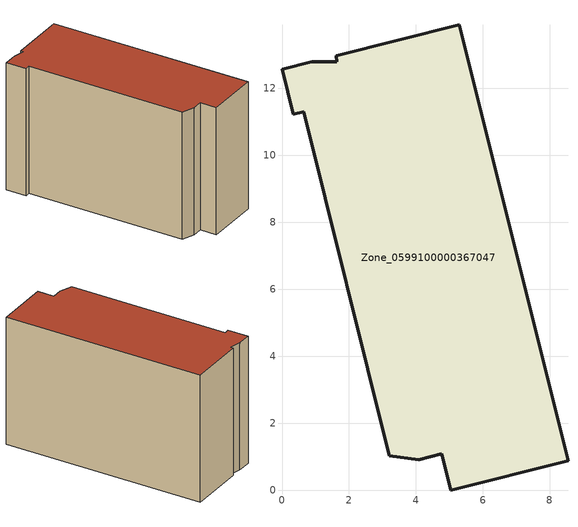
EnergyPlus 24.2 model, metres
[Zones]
Zone_0599100000367047
 floor ground (C_G): 0.65,11.31 0.33,11.23 0,12.57 0.89,12.8 1.64,12.8 1.62,12.98 5.29,13.9 8.55,0.87 5.05,0 4.77,1.08 4.09,0.91 3.21,1.03 z0
 wall outside (C_F): 8.55,0.87 5.29,13.9 1.62,12.98 1.64,12.8 0.89,12.8 0,12.57 0.33,11.23 0.65,11.31 3.21,1.03 4.09,0.91 4.77,1.08 5.05,0 8.55,0.87 z0:8.64
 roof outside (C_R): 1.64,12.8 0.89,12.8 0,12.57 0.33,11.23 0.65,11.31 3.21,1.03 4.09,0.91 4.77,1.08 5.05,0 8.55,0.87 5.29,13.9 1.62,12.98 z8.64
[BUILDING]
Pand.0599100000367047: North Axis=0; Terrain=City; Loads Convergence Tolerance Value=0.04; Temperature Convergence Tolerance Value=0.4; Solar Distribution=FullExterior; Maximum Number of Warmup Days=25; Minimum Number of Warmup Days=1
[Site:Location]
Rotterdam.The.Hague.AP_ZH_NLD Design_Conditions: Latitude=51.96; Longitude=4.45; Time Zone=1; Elevation=-4.5
[SITE:GROUNDTEMPERATURE:BUILDINGSURFACE]
18, 18, 18, 18, 18, 18, 18, 18, 18, 18, 18, 18
[MATERIAL] Thermal Absorptance=0.9; Solar Absorptance=0.7; Visible Absorptance=0.7
Name | Roughness | Thickness | Conductivity | Density | Specific Heat
G.TI.1992-2005 | MediumSmooth | 0.15 | 0.06 | 540 | 1210
F.TI.1992-2005 | Rough | 0.3 | 0.12 | 1920 | 840
R.TI.1992-2005 | MediumRough | 0.2 | 0.08 | 1500 | 1000
[CONSTRUCTION]
C_G: G.TI.1992-2005
C_F: F.TI.1992-2005
C_R: R.TI.1992-2005
[ZONE]
Zone_0599100000367047: Type=1; Multiplier=1; Ceiling Height=Autocalculate; Volume=Autocalculate; Floor Area=autocalculate; Part of Total Floor Area=Yes
[ZONEINFILTRATION:DESIGNFLOWRATE]
Infil_Zone_0599100000367047: Zone or ZoneList or Space or SpaceList=Zone_0599100000367047; Schedule=AlwaysOn; Design Flow Rate Calculation Method=Flow/Area; Flow Rate per Floor Area=0.0015; Constant Term Coefficient=1; Temperature Term Coefficient=0; Velocity Term Coefficient=0; Velocity Squared Term Coefficient=0
[HVACTEMPLATE:ZONE:IDEALLOADSAIRSYSTEM]
Zone_0599100000367047: Maximum Heating Supply Air Temperature=50; Minimum Cooling Supply Air Temperature=13; Maximum Heating Supply Air Humidity Ratio=0.0156; Minimum Cooling Supply Air Humidity Ratio=0.0077; Heating Limit=NoLimit; Cooling Limit=NoLimit; Dehumidification Control Type=ConstantSensibleHeatRatio; Cooling Sensible Heat Ratio=0.7; Dehumidification Setpoint=60; Humidification Control Type=None; Humidification Setpoint=30; Outdoor Air Method=None; Outdoor Air Flow Rate per Person=0.00944; Outdoor Air Flow Rate per Zone Floor Area=0; Outdoor Air Flow Rate per Zone=0; Demand Controlled Ventilation Type=None; Outdoor Air Economizer Type=NoEconomizer; Heat Recovery Type=None; Sensible Heat Recovery Effectiveness=0.7; Latent Heat Recovery Effectiveness=0.65
[ZONECONTROL:THERMOSTAT]
ThermostatControl_Zone_0599100000367047: Zone or ZoneList=Zone_0599100000367047; Control Type Schedule=DualSetpointControlType; Control 1=Thermostat_Zone_0599100000367047; Temperature Difference Between Cutout And Setpoint=0
[THERMOSTATSETPOINT:DUALSETPOINT]
Thermostat_Zone_0599100000367047: Heating Setpoint Temperature Schedule=HeatingSetpoint_Zone_0599100000367047; Cooling Setpoint Temperature Schedule=CoolingSetpoint_Zone_0599100000367047
[SCHEDULE:COMPACT]
HeatingSetpoint_Zone_0599100000367047: Through: 12/31, For: AllDays, Until: 24:00, 21
CoolingSetpoint_Zone_0599100000367047: Through: 12/31, For: AllDays, Until: 24:00, 24
DualSetpointControlType: Through: 12/31, For: AllDays, Until: 24:00, 4
AlwaysOn: Through: 12/31, For: AllDays, Until: 24:00, 1
